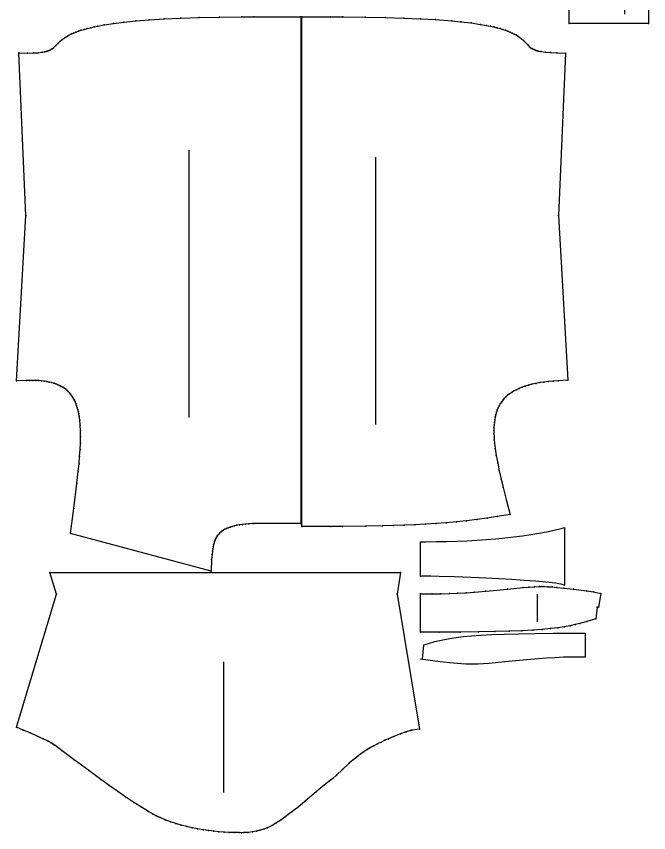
# Model space of a CAD drawing. Extents: x 24 to 3384, y 24 to 6749.
# Drawn here: x 24 to 3328, y 24 to 4292 of the extents above; entities that cross this region are included whole.
import ezdxf

# ---------------------------------------------------------------- set-up
doc = ezdxf.new("R2010")
doc.units = 0

# ---------------------------------------------------------------- blocks, each defined once
blk = doc.blocks.new('piece_BackPanel_M')
at = {"layer": '1'}
blk.add_lwpolyline([(1515.000244, 4289), (1666.199707, 4289), (1729.316406, 4288.939941), (1846.320312, 4287.950195), (1952.794434, 4285.97998), (2049.26123, 4283.100098), (2136.274414, 4279.360352), (2214.38623, 4274.830078), (2299.091309, 4268.439941), (2346.143311, 4263.630371), (2400.914307, 4257.080078), (2448.983398, 4249.970215), (2480.855225, 4244.27002), (2500.524414, 4240.310059), (2518.80127, 4236.240234), (2535.813232, 4232.050293), (2551.632324, 4227.75), (2566.328369, 4223.330078), (2579.971436, 4218.790039), (2592.628418, 4214.140137), (2604.362305, 4209.370117), (2615.235352, 4204.490234), (2625.300293, 4199.490234), (2634.727295, 4194.320312), (2647.444336, 4186.510254), (2661.844482, 4176), (2673.963379, 4165.52002), (2684.043213, 4155.550293), (2695.693359, 4142.939941), (2705.523193, 4132.850098), (2711.213379, 4127.910156), (2717.65332, 4123.380371), (2723.303467, 4120.25), (2727.533447, 4118.25), (2732.613281, 4116.180176), (2738.493408, 4114.140137), (2745.253174, 4112.140137), (2752.873291, 4110.240234), (2766.373291, 4107.510254), (2788.543213, 4104.370117), (2815.613281, 4101.970215), (2848.213379, 4100.399902), (2892.843506, 4099.47998), (2856.783447, 3249.910156), (2906.093262, 2389.849609), (2854.543213, 2387.259766), (2828.603271, 2385.450195), (2804.013184, 2383.110352), (2780.673096, 2380.240234), (2758.573242, 2376.849609), (2737.703369, 2372.969727), (2718.023193, 2368.610352), (2699.533203, 2363.780273), (2682.203369, 2358.509766), (2666.005127, 2352.810059), (2650.919189, 2346.700195), (2636.909424, 2340.209961), (2623.941162, 2333.339844), (2611.972412, 2326.129883), (2600.957275, 2318.570312), (2590.845215, 2310.679688), (2581.584229, 2302.469727), (2573.120361, 2293.910156), (2565.39917, 2284.990234), (2558.374268, 2275.709961), (2552.001221, 2266.009766), (2546.247314, 2255.889648), (2541.084229, 2245.299805), (2536.491211, 2234.230469), (2532.456299, 2222.644043), (2528.970215, 2210.53125), (2526.025146, 2197.87793), (2523.616211, 2184.678711), (2521.739014, 2170.932617), (2520.388428, 2156.642578), (2519.55542, 2141.816406), (2519.232178, 2126.458008), (2519.407227, 2110.580078), (2520.068115, 2094.193359), (2521.201416, 2077.306641), (2522.7854, 2060), (2525.941162, 2033.074219), (2531.6604, 1995.484375), (2538.864014, 1956.206055), (2547.401123, 1915.253906), (2557.101318, 1872.698242), (2567.7854, 1828.625977), (2585.238037, 1759.84082), (2604.047119, 1687.630859), (2536.543213, 1676.386719), (2483.200195, 1668.28125), (2429.887207, 1661.081055), (2376.559326, 1654.737305), (2323.113037, 1649.194336), (2269.447998, 1644.394043), (2215.460205, 1640.279297), (2161.047119, 1636.792969), (2106.104004, 1633.876953), (2050.5271, 1631.474121), (1994.210205, 1629.52832), (1937.029053, 1627.980469), (1849.627197, 1626.250977), (1728.974609, 1624.867188), (1666.312256, 1624.432129), (1515, 1624.432129), (1515.000244, 4289)], close=True, dxfattribs=at)
at = {"layer": '14'}
blk.add_lwpolyline([(1515.000244, 4289), (1666.199707, 4289), (1729.316406, 4288.939941), (1846.320312, 4287.950195), (1952.794434, 4285.97998), (2049.26123, 4283.100098), (2136.274414, 4279.360352), (2214.38623, 4274.830078), (2299.091309, 4268.439941), (2346.143311, 4263.630371), (2400.914307, 4257.080078), (2448.983398, 4249.970215), (2480.855225, 4244.27002), (2500.524414, 4240.310059), (2518.80127, 4236.240234), (2535.813232, 4232.050293), (2551.632324, 4227.75), (2566.328369, 4223.330078), (2579.971436, 4218.790039), (2592.628418, 4214.140137), (2604.362305, 4209.370117), (2615.235352, 4204.490234), (2625.300293, 4199.490234), (2634.727295, 4194.320312), (2647.444336, 4186.510254), (2661.844482, 4176), (2673.963379, 4165.52002), (2684.043213, 4155.550293), (2695.693359, 4142.939941), (2705.523193, 4132.850098), (2711.213379, 4127.910156), (2717.65332, 4123.380371), (2723.303467, 4120.25), (2727.533447, 4118.25), (2732.613281, 4116.180176), (2738.493408, 4114.140137), (2745.253174, 4112.140137), (2752.873291, 4110.240234), (2766.373291, 4107.510254), (2788.543213, 4104.370117), (2815.613281, 4101.970215), (2848.213379, 4100.399902), (2892.843506, 4099.47998), (2856.783447, 3249.910156), (2906.093262, 2389.849609), (2854.543213, 2387.259766), (2828.603271, 2385.450195), (2804.013184, 2383.110352), (2780.673096, 2380.240234), (2758.573242, 2376.849609), (2737.703369, 2372.969727), (2718.023193, 2368.610352), (2699.533203, 2363.780273), (2682.203369, 2358.509766), (2666.005127, 2352.810059), (2650.919189, 2346.700195), (2636.909424, 2340.209961), (2623.941162, 2333.339844), (2611.972412, 2326.129883), (2600.957275, 2318.570312), (2590.845215, 2310.679688), (2581.584229, 2302.469727), (2573.120361, 2293.910156), (2565.39917, 2284.990234), (2558.374268, 2275.709961), (2552.001221, 2266.009766), (2546.247314, 2255.889648), (2541.084229, 2245.299805), (2536.491211, 2234.230469), (2532.456299, 2222.644043), (2528.970215, 2210.53125), (2526.025146, 2197.87793), (2523.616211, 2184.678711), (2521.739014, 2170.932617), (2520.388428, 2156.642578), (2519.55542, 2141.816406), (2519.232178, 2126.458008), (2519.407227, 2110.580078), (2520.068115, 2094.193359), (2521.201416, 2077.306641), (2522.7854, 2060), (2525.941162, 2033.074219), (2531.6604, 1995.484375), (2538.864014, 1956.206055), (2547.401123, 1915.253906), (2557.101318, 1872.698242), (2567.7854, 1828.625977), (2585.238037, 1759.84082), (2604.047119, 1687.630859), (2536.543213, 1676.386719), (2483.200195, 1668.28125), (2429.887207, 1661.081055), (2376.559326, 1654.737305), (2323.113037, 1649.194336), (2269.447998, 1644.394043), (2215.460205, 1640.279297), (2161.047119, 1636.792969), (2106.104004, 1633.876953), (2050.5271, 1631.474121), (1994.210205, 1629.52832), (1937.029053, 1627.980469), (1849.627197, 1626.250977), (1728.974609, 1624.867188), (1666.312256, 1624.432129), (1515, 1624.432129), (1515.000244, 4289)], close=True, dxfattribs=at)
at = {"layer": '2'}
for p in [(2892.843506, 4099.47998), (2892.843506, 4099.47998), (2906.093262, 2389.849609), (2906.093262, 2389.849609), (2604.047119, 1687.630859), (2604.047119, 1687.630859), (1515, 1624.432129), (1515, 1624.432129)]:
    blk.add_point(p, dxfattribs=at)
at = {"layer": '3'}
for p in [(1515.000244, 4289), (1515.000244, 4289), (1515.000244, 4289), (1515.000244, 4289), (1666.199707, 4289), (1666.199707, 4289), (1729.316406, 4288.939941), (1729.316406, 4288.939941), (1846.320312, 4287.950195), (1846.320312, 4287.950195), (1952.794434, 4285.97998), (1952.794434, 4285.97998), (2049.26123, 4283.100098), (2049.26123, 4283.100098), (2136.274414, 4279.360352), (2136.274414, 4279.360352), (2214.38623, 4274.830078), (2214.38623, 4274.830078), (2299.091309, 4268.439941), (2299.091309, 4268.439941), (2346.143311, 4263.630371), (2346.143311, 4263.630371), (2400.914307, 4257.080078), (2400.914307, 4257.080078), (2448.983398, 4249.970215), (2448.983398, 4249.970215), (2480.855225, 4244.27002), (2480.855225, 4244.27002), (2500.524414, 4240.310059), (2500.524414, 4240.310059), (2518.80127, 4236.240234), (2518.80127, 4236.240234), (2535.813232, 4232.050293), (2535.813232, 4232.050293), (2551.632324, 4227.75), (2551.632324, 4227.75), (2566.328369, 4223.330078), (2566.328369, 4223.330078), (2579.971436, 4218.790039), (2579.971436, 4218.790039), (2592.628418, 4214.140137), (2592.628418, 4214.140137), (2604.362305, 4209.370117), (2604.362305, 4209.370117), (2615.235352, 4204.490234), (2615.235352, 4204.490234), (2625.300293, 4199.490234), (2625.300293, 4199.490234), (2634.727295, 4194.320312), (2634.727295, 4194.320312), (2647.444336, 4186.510254), (2647.444336, 4186.510254), (2661.844482, 4176), (2661.844482, 4176), (2673.963379, 4165.52002), (2673.963379, 4165.52002), (2684.043213, 4155.550293), (2684.043213, 4155.550293), (2695.693359, 4142.939941), (2695.693359, 4142.939941), (2705.523193, 4132.850098), (2705.523193, 4132.850098), (2711.213379, 4127.910156), (2711.213379, 4127.910156), (2717.65332, 4123.380371), (2717.65332, 4123.380371), (2723.303467, 4120.25), (2723.303467, 4120.25), (2727.533447, 4118.25), (2727.533447, 4118.25), (2732.613281, 4116.180176), (2732.613281, 4116.180176), (2738.493408, 4114.140137), (2738.493408, 4114.140137), (2745.253174, 4112.140137), (2745.253174, 4112.140137), (2752.873291, 4110.240234), (2752.873291, 4110.240234), (2766.373291, 4107.510254), (2766.373291, 4107.510254), (2788.543213, 4104.370117), (2788.543213, 4104.370117), (2815.613281, 4101.970215), (2815.613281, 4101.970215), (2848.213379, 4100.399902), (2848.213379, 4100.399902), (2856.783447, 3249.910156), (2856.783447, 3249.910156), (2666.005127, 2352.810059), (2666.005127, 2352.810059), (2682.203369, 2358.509766), (2682.203369, 2358.509766), (2699.533203, 2363.780273), (2699.533203, 2363.780273), (2718.023193, 2368.610352), (2718.023193, 2368.610352), (2737.703369, 2372.969727), (2737.703369, 2372.969727), (2758.573242, 2376.849609), (2758.573242, 2376.849609), (2780.673096, 2380.240234), (2780.673096, 2380.240234), (2804.013184, 2383.110352), (2804.013184, 2383.110352), (2828.603271, 2385.450195), (2828.603271, 2385.450195), (2854.543213, 2387.259766), (2854.543213, 2387.259766), (2590.845215, 2310.679688), (2590.845215, 2310.679688), (2600.957275, 2318.570312), (2600.957275, 2318.570312), (2611.972412, 2326.129883), (2611.972412, 2326.129883), (2623.941162, 2333.339844), (2623.941162, 2333.339844), (2636.909424, 2340.209961), (2636.909424, 2340.209961), (2650.919189, 2346.700195), (2650.919189, 2346.700195), (2552.001221, 2266.009766), (2552.001221, 2266.009766), (2558.374268, 2275.709961), (2558.374268, 2275.709961), (2565.39917, 2284.990234), (2565.39917, 2284.990234), (2573.120361, 2293.910156), (2573.120361, 2293.910156), (2581.584229, 2302.469727), (2581.584229, 2302.469727), (2532.456299, 2222.644043), (2532.456299, 2222.644043), (2536.491211, 2234.230469), (2536.491211, 2234.230469), (2541.084229, 2245.299805), (2541.084229, 2245.299805), (2546.247314, 2255.889648), (2546.247314, 2255.889648), (2523.616211, 2184.678711), (2523.616211, 2184.678711), (2526.025146, 2197.87793), (2526.025146, 2197.87793), (2528.970215, 2210.53125), (2528.970215, 2210.53125), (2519.55542, 2141.816406), (2519.55542, 2141.816406), (2520.388428, 2156.642578), (2520.388428, 2156.642578), (2521.739014, 2170.932617), (2521.739014, 2170.932617), (2519.232178, 2126.458008), (2519.232178, 2126.458008), (2519.407227, 2110.580078), (2519.407227, 2110.580078), (2520.068115, 2094.193359), (2520.068115, 2094.193359), (2521.201416, 2077.306641), (2521.201416, 2077.306641), (2522.7854, 2060), (2522.7854, 2060), (2525.941162, 2033.074219), (2525.941162, 2033.074219), (2531.6604, 1995.484375), (2531.6604, 1995.484375), (2538.864014, 1956.206055), (2538.864014, 1956.206055), (2547.401123, 1915.253906), (2547.401123, 1915.253906), (2557.101318, 1872.698242), (2557.101318, 1872.698242), (2567.7854, 1828.625977), (2567.7854, 1828.625977), (2585.238037, 1759.84082), (2585.238037, 1759.84082), (2483.200195, 1668.28125), (2483.200195, 1668.28125), (2536.543213, 1676.386719), (2536.543213, 1676.386719), (1666.312256, 1624.432129), (1666.312256, 1624.432129), (1728.974609, 1624.867188), (1728.974609, 1624.867188), (1849.627197, 1626.250977), (1849.627197, 1626.250977), (1937.029053, 1627.980469), (1937.029053, 1627.980469), (1994.210205, 1629.52832), (1994.210205, 1629.52832), (2050.5271, 1631.474121), (2050.5271, 1631.474121), (2106.104004, 1633.876953), (2106.104004, 1633.876953), (2161.047119, 1636.792969), (2161.047119, 1636.792969), (2215.460205, 1640.279297), (2215.460205, 1640.279297), (2269.447998, 1644.394043), (2269.447998, 1644.394043), (2323.113037, 1649.194336), (2323.113037, 1649.194336), (2376.559326, 1654.737305), (2376.559326, 1654.737305), (2429.887207, 1661.081055), (2429.887207, 1661.081055)]:
    blk.add_point(p, dxfattribs=at)
at = {"layer": '7'}
blk.add_line((1900.075439, 3554.820312), (1900.075195, 2157.339844), dxfattribs=at)
blk = doc.blocks.new('piece_CollarBaseInterface_M')
at = {"layer": '14'}
blk.add_lwpolyline([(2996.600098, 942.255859), (2973.400391, 942.51416), (2927.510254, 942.216797), (2882.330078, 941.057129), (2837.980469, 939.160156), (2794.570312, 936.649902), (2752.209961, 933.653809), (2690.760254, 928.543945), (2576.780273, 917.39209), (2495.120117, 909.61084), (2465.410156, 907.245117), (2437.799805, 905.521973), (2412.400391, 904.568848), (2400.669922, 904.459961), (2391.959961, 904.508789), (2372.169922, 905.25293), (2350.110352, 906.664062), (2326.400391, 908.623047), (2289.110352, 912.298828), (2239.260254, 918.083008), (2173.200195, 926.739746), (2137.419922, 931.974121), (2136, 932.283203), (2145.330078, 930.916992), (2153.129883, 1006.10498), (2176.780273, 1013.179199), (2211.310059, 1022.959961), (2235.290039, 1029.029785), (2261.110352, 1034.701172), (2289.709961, 1039.958984), (2322.040039, 1044.791016), (2359.040039, 1049.185059), (2401.669922, 1053.126953), (2450.860352, 1056.60498), (2507.570312, 1059.605957), (2572.730469, 1062.117188), (2647.299805, 1064.125), (2732.230469, 1065.616211), (2828.450195, 1066.579102), (2936.910156, 1067), (2996.600098, 1066.97998), (2996.600098, 942.255859)], close=True, dxfattribs=at)
blk = doc.blocks.new('piece_CollarBase_M')
at = {"layer": '1'}
blk.add_lwpolyline([(2136, 1273.626953), (2197.090332, 1272.947266), (2242.280273, 1273.239258), (2286.780273, 1274.380859), (2330.530273, 1276.25293), (2373.410156, 1278.731934), (2415.290039, 1281.694336), (2476.240234, 1286.762207), (2589.990234, 1297.89209), (2671.990234, 1305.706055), (2702.310547, 1308.121094), (2730.720215, 1309.893066), (2757.110352, 1310.883789), (2769.660156, 1311), (2779.260254, 1310.946289), (2800.140137, 1310.161133), (2823.050293, 1308.696289), (2847.410156, 1306.683105), (2885.320312, 1302.946289), (2935.770508, 1297.091797), (3002.390137, 1288.363281), (3039.770508, 1282.89502), (3078.130371, 1274.49707), (3065.030273, 1202.699219), (3058.600098, 1203.640137), (3052.270508, 1142.575195), (3004.19043, 1128.196289), (2968.880371, 1118.195312), (2943.800293, 1111.847168), (2916.770508, 1105.908203), (2886.910156, 1100.418945), (2853.390137, 1095.40918), (2815.330078, 1090.890137), (2771.810547, 1086.864258), (2721.870117, 1083.333984), (2664.560547, 1080.30127), (2598.900391, 1077.770996), (2523.94043, 1075.75293), (2438.69043, 1074.255859), (2342.209961, 1073.290039), (2233.550293, 1072.869141), (2136, 1072.902344), (2136, 1273.626953)], close=True, dxfattribs=at)
at = {"layer": '14'}
blk.add_lwpolyline([(2136, 1273.626953), (2197.090332, 1272.947266), (2242.280273, 1273.239258), (2286.780273, 1274.380859), (2330.530273, 1276.25293), (2373.410156, 1278.731934), (2415.290039, 1281.694336), (2476.240234, 1286.762207), (2589.990234, 1297.89209), (2671.990234, 1305.706055), (2702.310547, 1308.121094), (2730.720215, 1309.893066), (2757.110352, 1310.883789), (2769.660156, 1311), (2779.260254, 1310.946289), (2800.140137, 1310.161133), (2823.050293, 1308.696289), (2847.410156, 1306.683105), (2885.320312, 1302.946289), (2935.770508, 1297.091797), (3002.390137, 1288.363281), (3039.770508, 1282.89502), (3078.130371, 1274.49707), (3065.030273, 1202.699219), (3058.600098, 1203.640137), (3052.270508, 1142.575195), (3004.19043, 1128.196289), (2968.880371, 1118.195312), (2943.800293, 1111.847168), (2916.770508, 1105.908203), (2886.910156, 1100.418945), (2853.390137, 1095.40918), (2815.330078, 1090.890137), (2771.810547, 1086.864258), (2721.870117, 1083.333984), (2664.560547, 1080.30127), (2598.900391, 1077.770996), (2523.94043, 1075.75293), (2438.69043, 1074.255859), (2342.209961, 1073.290039), (2233.550293, 1072.869141), (2136, 1072.902344), (2136, 1273.626953)], close=True, dxfattribs=at)
at = {"layer": '2'}
for p in [(3078.130371, 1274.49707), (3078.130371, 1274.49707), (3058.600098, 1203.640137), (3058.600098, 1203.640137), (3065.030273, 1202.699219), (3065.030273, 1202.699219), (3052.270508, 1142.575195), (3052.270508, 1142.575195), (2136, 1072.902344), (2136, 1072.902344)]:
    blk.add_point(p, dxfattribs=at)
at = {"layer": '3'}
for p in [(2415.290039, 1281.694336), (2415.290039, 1281.694336), (2476.240234, 1286.762207), (2476.240234, 1286.762207), (2589.990234, 1297.89209), (2589.990234, 1297.89209), (2671.990234, 1305.706055), (2671.990234, 1305.706055), (2702.310547, 1308.121094), (2702.310547, 1308.121094), (2730.720215, 1309.893066), (2730.720215, 1309.893066), (2757.110352, 1310.883789), (2757.110352, 1310.883789), (2769.660156, 1311), (2769.660156, 1311), (2779.260254, 1310.946289), (2779.260254, 1310.946289), (2800.140137, 1310.161133), (2800.140137, 1310.161133), (2823.050293, 1308.696289), (2823.050293, 1308.696289), (2847.410156, 1306.683105), (2847.410156, 1306.683105), (2885.320312, 1302.946289), (2885.320312, 1302.946289), (2935.770508, 1297.091797), (2935.770508, 1297.091797), (3002.390137, 1288.363281), (3002.390137, 1288.363281), (3039.770508, 1282.89502), (3039.770508, 1282.89502), (2136, 1273.626953), (2136, 1273.626953), (2136, 1273.626953), (2136, 1273.626953), (2197.090332, 1272.947266), (2197.090332, 1272.947266), (2242.280273, 1273.239258), (2242.280273, 1273.239258), (2286.780273, 1274.380859), (2286.780273, 1274.380859), (2330.530273, 1276.25293), (2330.530273, 1276.25293), (2373.410156, 1278.731934), (2373.410156, 1278.731934), (2943.800293, 1111.847168), (2943.800293, 1111.847168), (2968.880371, 1118.195312), (2968.880371, 1118.195312), (3004.19043, 1128.196289), (3004.19043, 1128.196289), (2233.550293, 1072.869141), (2233.550293, 1072.869141), (2342.209961, 1073.290039), (2342.209961, 1073.290039), (2438.69043, 1074.255859), (2438.69043, 1074.255859), (2523.94043, 1075.75293), (2523.94043, 1075.75293), (2598.900391, 1077.770996), (2598.900391, 1077.770996), (2664.560547, 1080.30127), (2664.560547, 1080.30127), (2721.870117, 1083.333984), (2721.870117, 1083.333984), (2771.810547, 1086.864258), (2771.810547, 1086.864258), (2815.330078, 1090.890137), (2815.330078, 1090.890137), (2853.390137, 1095.40918), (2853.390137, 1095.40918), (2886.910156, 1100.418945), (2886.910156, 1100.418945), (2916.770508, 1105.908203), (2916.770508, 1105.908203)]:
    blk.add_point(p, dxfattribs=at)
at = {"layer": '7'}
blk.add_line((2745.050293, 1270.84082), (2745.050293, 1127.21875), dxfattribs=at)
blk = doc.blocks.new('piece_FrontPanel_M')
at = {"layer": '1'}
blk.add_lwpolyline([(1509.800171, 4289), (1509.799927, 1640.810059), (1265.079956, 1640.810059), (1256.519897, 1640.375977), (1238.419922, 1639.14502), (1221.449951, 1637.598145), (1205.529785, 1635.731934), (1190.649902, 1633.550781), (1176.789795, 1631.062988), (1163.939941, 1628.275879), (1152.069824, 1625.202148), (1141.159912, 1621.855957), (1131.169922, 1618.255859), (1122.079834, 1614.417969), (1113.829834, 1610.360352), (1106.379883, 1606.092773), (1099.639893, 1601.620117), (1093.549805, 1596.933105), (1088.029785, 1592.007812), (1082.98999, 1586.807129), (1078.379883, 1581.279297), (1074.119873, 1575.362305), (1070.189941, 1568.995117), (1066.549805, 1562.117188), (1063.189941, 1554.677734), (1060.099854, 1546.636719), (1057.269775, 1537.962891), (1054.719971, 1528.63916), (1052.429932, 1518.652344), (1050.409912, 1507.99707), (1048.669922, 1496.756836), (1046.449951, 1478.540039), (1044.329834, 1451.756836), (1041.259766, 1390.572266), (307.170044, 1588.085938), (324.109985, 1718.345215), (340.900024, 1851.828125), (347.77002, 1913.588867), (351.640015, 1952.901367), (354.819946, 1990.647949), (357.22998, 2026.768066), (358.790039, 2061.225098), (359.430054, 2093.981934), (359.079956, 2124.996094), (357.670044, 2154.223145), (355.160034, 2181.704102), (352.48999, 2201.00293), (350.380005, 2213.204102), (347.969971, 2225.010254), (345.27002, 2236.330078), (342.26001, 2247.169922), (338.959961, 2257.52002), (335.359985, 2267.390137), (331.469971, 2276.780273), (327.280029, 2285.709961), (322.790039, 2294.180176), (318, 2302.200195), (312.900024, 2309.800293), (307.469971, 2316.990234), (301.709961, 2323.800293), (295.589966, 2330.240234), (289.079956, 2336.339844), (282.170044, 2342.100098), (274.809937, 2347.550293), (266.969971, 2352.680176), (258.619995, 2357.510254), (249.72998, 2362.040039), (240.26001, 2366.25), (230.199951, 2370.129883), (219.51001, 2373.69043), (208.180054, 2376.900391), (196.189941, 2379.760254), (183.52002, 2382.240234), (170.160034, 2384.339844), (156.109985, 2386.050293), (141.339966, 2387.350098), (125.849976, 2388.240234), (109.640015, 2388.709961), (92.699951, 2388.740234), (74.949951, 2388.320312), (24, 2386.150391), (73.530151, 3249.910156), (37.430176, 4100.320312), (82.210083, 4099.830322), (112.910156, 4100.360352), (138.370117, 4101.870117), (159.210083, 4104.23999), (171.870117, 4106.47998), (179.000122, 4108.090088), (185.340088, 4109.820068), (190.850098, 4111.620117), (195.640137, 4113.459961), (199.650146, 4115.27002), (205.100098, 4118.189941), (211.520142, 4122.550049), (217.440063, 4127.47998), (227.860107, 4137.640137), (240.370117, 4150.370117), (251.060059, 4160.340088), (263.800171, 4170.810059), (278.930176, 4181.429932), (296.630127, 4191.860107), (312.070068, 4199.550049), (323.400146, 4204.610107), (335.490112, 4209.52002), (348.520142, 4214.330078), (362.540161, 4219.040039), (377.610107, 4223.649902), (393.810059, 4228.140137), (411.190063, 4232.530029), (429.830078, 4236.800049), (449.850098, 4240.969971), (482.220093, 4246.97998), (530.880188, 4254.51001), (586.130188, 4261.469971), (648.470154, 4267.800049), (718.440125, 4273.439941), (796.580139, 4278.310059), (883.430237, 4282.360107), (979.510071, 4285.52002), (1085.370117, 4287.719971), (1201.51001, 4288.880127), (1264.090088, 4289), (1509.800171, 4289)], close=True, dxfattribs=at)
at = {"layer": '14'}
blk.add_lwpolyline([(1509.800171, 4289), (1509.799927, 1640.810059), (1265.079956, 1640.810059), (1256.519897, 1640.375977), (1238.419922, 1639.14502), (1221.449951, 1637.598145), (1205.529785, 1635.731934), (1190.649902, 1633.550781), (1176.789795, 1631.062988), (1163.939941, 1628.275879), (1152.069824, 1625.202148), (1141.159912, 1621.855957), (1131.169922, 1618.255859), (1122.079834, 1614.417969), (1113.829834, 1610.360352), (1106.379883, 1606.092773), (1099.639893, 1601.620117), (1093.549805, 1596.933105), (1088.029785, 1592.007812), (1082.98999, 1586.807129), (1078.379883, 1581.279297), (1074.119873, 1575.362305), (1070.189941, 1568.995117), (1066.549805, 1562.117188), (1063.189941, 1554.677734), (1060.099854, 1546.636719), (1057.269775, 1537.962891), (1054.719971, 1528.63916), (1052.429932, 1518.652344), (1050.409912, 1507.99707), (1048.669922, 1496.756836), (1046.449951, 1478.540039), (1044.329834, 1451.756836), (1041.259766, 1390.572266), (307.170044, 1588.085938), (324.109985, 1718.345215), (340.900024, 1851.828125), (347.77002, 1913.588867), (351.640015, 1952.901367), (354.819946, 1990.647949), (357.22998, 2026.768066), (358.790039, 2061.225098), (359.430054, 2093.981934), (359.079956, 2124.996094), (357.670044, 2154.223145), (355.160034, 2181.704102), (352.48999, 2201.00293), (350.380005, 2213.204102), (347.969971, 2225.010254), (345.27002, 2236.330078), (342.26001, 2247.169922), (338.959961, 2257.52002), (335.359985, 2267.390137), (331.469971, 2276.780273), (327.280029, 2285.709961), (322.790039, 2294.180176), (318, 2302.200195), (312.900024, 2309.800293), (307.469971, 2316.990234), (301.709961, 2323.800293), (295.589966, 2330.240234), (289.079956, 2336.339844), (282.170044, 2342.100098), (274.809937, 2347.550293), (266.969971, 2352.680176), (258.619995, 2357.510254), (249.72998, 2362.040039), (240.26001, 2366.25), (230.199951, 2370.129883), (219.51001, 2373.69043), (208.180054, 2376.900391), (196.189941, 2379.760254), (183.52002, 2382.240234), (170.160034, 2384.339844), (156.109985, 2386.050293), (141.339966, 2387.350098), (125.849976, 2388.240234), (109.640015, 2388.709961), (92.699951, 2388.740234), (74.949951, 2388.320312), (24, 2386.150391), (73.530151, 3249.910156), (37.430176, 4100.320312), (82.210083, 4099.830322), (112.910156, 4100.360352), (138.370117, 4101.870117), (159.210083, 4104.23999), (171.870117, 4106.47998), (179.000122, 4108.090088), (185.340088, 4109.820068), (190.850098, 4111.620117), (195.640137, 4113.459961), (199.650146, 4115.27002), (205.100098, 4118.189941), (211.520142, 4122.550049), (217.440063, 4127.47998), (227.860107, 4137.640137), (240.370117, 4150.370117), (251.060059, 4160.340088), (263.800171, 4170.810059), (278.930176, 4181.429932), (296.630127, 4191.860107), (312.070068, 4199.550049), (323.400146, 4204.610107), (335.490112, 4209.52002), (348.520142, 4214.330078), (362.540161, 4219.040039), (377.610107, 4223.649902), (393.810059, 4228.140137), (411.190063, 4232.530029), (429.830078, 4236.800049), (449.850098, 4240.969971), (482.220093, 4246.97998), (530.880188, 4254.51001), (586.130188, 4261.469971), (648.470154, 4267.800049), (718.440125, 4273.439941), (796.580139, 4278.310059), (883.430237, 4282.360107), (979.510071, 4285.52002), (1085.370117, 4287.719971), (1201.51001, 4288.880127), (1264.090088, 4289), (1509.800171, 4289)], close=True, dxfattribs=at)
at = {"layer": '2'}
for p in [(37.430176, 4100.320312), (37.430176, 4100.320312), (24, 2386.150391), (24, 2386.150391), (1509.799927, 1640.810059), (1509.799927, 1640.810059), (307.170044, 1588.085938), (307.170044, 1588.085938), (1041.259766, 1390.572266), (1041.259766, 1390.572266)]:
    blk.add_point(p, dxfattribs=at)
at = {"layer": '3'}
for p in [(648.470154, 4267.800049), (648.470154, 4267.800049), (718.440125, 4273.439941), (718.440125, 4273.439941), (796.580139, 4278.310059), (796.580139, 4278.310059), (883.430237, 4282.360107), (883.430237, 4282.360107), (979.510071, 4285.52002), (979.510071, 4285.52002), (1085.370117, 4287.719971), (1085.370117, 4287.719971), (1201.51001, 4288.880127), (1201.51001, 4288.880127), (1264.090088, 4289), (1264.090088, 4289), (1509.800171, 4289), (1509.800171, 4289), (1509.800171, 4289), (1509.800171, 4289), (393.810059, 4228.140137), (393.810059, 4228.140137), (411.190063, 4232.530029), (411.190063, 4232.530029), (429.830078, 4236.800049), (429.830078, 4236.800049), (449.850098, 4240.969971), (449.850098, 4240.969971), (482.220093, 4246.97998), (482.220093, 4246.97998), (530.880188, 4254.51001), (530.880188, 4254.51001), (586.130188, 4261.469971), (586.130188, 4261.469971), (296.630127, 4191.860107), (296.630127, 4191.860107), (312.070068, 4199.550049), (312.070068, 4199.550049), (323.400146, 4204.610107), (323.400146, 4204.610107), (335.490112, 4209.52002), (335.490112, 4209.52002), (348.520142, 4214.330078), (348.520142, 4214.330078), (362.540161, 4219.040039), (362.540161, 4219.040039), (377.610107, 4223.649902), (377.610107, 4223.649902), (240.370117, 4150.370117), (240.370117, 4150.370117), (251.060059, 4160.340088), (251.060059, 4160.340088), (263.800171, 4170.810059), (263.800171, 4170.810059), (278.930176, 4181.429932), (278.930176, 4181.429932), (82.210083, 4099.830322), (82.210083, 4099.830322), (112.910156, 4100.360352), (112.910156, 4100.360352), (138.370117, 4101.870117), (138.370117, 4101.870117), (159.210083, 4104.23999), (159.210083, 4104.23999), (171.870117, 4106.47998), (171.870117, 4106.47998), (179.000122, 4108.090088), (179.000122, 4108.090088), (185.340088, 4109.820068), (185.340088, 4109.820068), (190.850098, 4111.620117), (190.850098, 4111.620117), (195.640137, 4113.459961), (195.640137, 4113.459961), (199.650146, 4115.27002), (199.650146, 4115.27002), (205.100098, 4118.189941), (205.100098, 4118.189941), (211.520142, 4122.550049), (211.520142, 4122.550049), (217.440063, 4127.47998), (217.440063, 4127.47998), (227.860107, 4137.640137), (227.860107, 4137.640137), (73.530151, 3249.910156), (73.530151, 3249.910156), (74.949951, 2388.320312), (74.949951, 2388.320312), (92.699951, 2388.740234), (92.699951, 2388.740234), (109.640015, 2388.709961), (109.640015, 2388.709961), (125.849976, 2388.240234), (125.849976, 2388.240234), (141.339966, 2387.350098), (141.339966, 2387.350098), (156.109985, 2386.050293), (156.109985, 2386.050293), (170.160034, 2384.339844), (170.160034, 2384.339844), (183.52002, 2382.240234), (183.52002, 2382.240234), (196.189941, 2379.760254), (196.189941, 2379.760254), (208.180054, 2376.900391), (208.180054, 2376.900391), (219.51001, 2373.69043), (219.51001, 2373.69043), (230.199951, 2370.129883), (230.199951, 2370.129883), (240.26001, 2366.25), (240.26001, 2366.25), (249.72998, 2362.040039), (249.72998, 2362.040039), (258.619995, 2357.510254), (258.619995, 2357.510254), (266.969971, 2352.680176), (266.969971, 2352.680176), (274.809937, 2347.550293), (274.809937, 2347.550293), (282.170044, 2342.100098), (282.170044, 2342.100098), (289.079956, 2336.339844), (289.079956, 2336.339844), (295.589966, 2330.240234), (295.589966, 2330.240234), (301.709961, 2323.800293), (301.709961, 2323.800293), (307.469971, 2316.990234), (307.469971, 2316.990234), (312.900024, 2309.800293), (312.900024, 2309.800293), (318, 2302.200195), (318, 2302.200195), (322.790039, 2294.180176), (322.790039, 2294.180176), (327.280029, 2285.709961), (327.280029, 2285.709961), (331.469971, 2276.780273), (331.469971, 2276.780273), (335.359985, 2267.390137), (335.359985, 2267.390137), (338.959961, 2257.52002), (338.959961, 2257.52002), (342.26001, 2247.169922), (342.26001, 2247.169922), (345.27002, 2236.330078), (345.27002, 2236.330078), (347.969971, 2225.010254), (347.969971, 2225.010254), (350.380005, 2213.204102), (350.380005, 2213.204102), (352.48999, 2201.00293), (352.48999, 2201.00293), (355.160034, 2181.704102), (355.160034, 2181.704102), (357.670044, 2154.223145), (357.670044, 2154.223145), (359.079956, 2124.996094), (359.079956, 2124.996094), (359.430054, 2093.981934), (359.430054, 2093.981934), (358.790039, 2061.225098), (358.790039, 2061.225098), (357.22998, 2026.768066), (357.22998, 2026.768066), (354.819946, 1990.647949), (354.819946, 1990.647949), (351.640015, 1952.901367), (351.640015, 1952.901367), (347.77002, 1913.588867), (347.77002, 1913.588867), (340.900024, 1851.828125), (340.900024, 1851.828125), (324.109985, 1718.345215), (324.109985, 1718.345215), (1141.159912, 1621.855957), (1141.159912, 1621.855957), (1152.069824, 1625.202148), (1152.069824, 1625.202148), (1163.939941, 1628.275879), (1163.939941, 1628.275879), (1176.789795, 1631.062988), (1176.789795, 1631.062988), (1190.649902, 1633.550781), (1190.649902, 1633.550781), (1205.529785, 1635.731934), (1205.529785, 1635.731934), (1221.449951, 1637.598145), (1221.449951, 1637.598145), (1238.419922, 1639.14502), (1238.419922, 1639.14502), (1256.519897, 1640.375977), (1256.519897, 1640.375977), (1265.079956, 1640.810059), (1265.079956, 1640.810059), (1078.379883, 1581.279297), (1078.379883, 1581.279297), (1082.98999, 1586.807129), (1082.98999, 1586.807129), (1088.029785, 1592.007812), (1088.029785, 1592.007812), (1093.549805, 1596.933105), (1093.549805, 1596.933105), (1099.639893, 1601.620117), (1099.639893, 1601.620117), (1106.379883, 1606.092773), (1106.379883, 1606.092773), (1113.829834, 1610.360352), (1113.829834, 1610.360352), (1122.079834, 1614.417969), (1122.079834, 1614.417969), (1131.169922, 1618.255859), (1131.169922, 1618.255859), (1057.269775, 1537.962891), (1057.269775, 1537.962891), (1060.099854, 1546.636719), (1060.099854, 1546.636719), (1063.189941, 1554.677734), (1063.189941, 1554.677734), (1066.549805, 1562.117188), (1066.549805, 1562.117188), (1070.189941, 1568.995117), (1070.189941, 1568.995117), (1074.119873, 1575.362305), (1074.119873, 1575.362305), (1048.669922, 1496.756836), (1048.669922, 1496.756836), (1050.409912, 1507.99707), (1050.409912, 1507.99707), (1052.429932, 1518.652344), (1052.429932, 1518.652344), (1054.719971, 1528.63916), (1054.719971, 1528.63916), (1044.329834, 1451.756836), (1044.329834, 1451.756836), (1046.449951, 1478.540039), (1046.449951, 1478.540039)]:
    blk.add_point(p, dxfattribs=at)
at = {"layer": '7'}
blk.add_line((925.350098, 3592.669922), (925.349976, 2195.189941), dxfattribs=at)
blk = doc.blocks.new('piece_ShortSleeve_M')
at = {"layer": '1'}
blk.add_lwpolyline([(2031.930176, 1385), (2013.030273, 1271.620117), (2130.794922, 565.319824), (2090.475098, 559.909668), (2083.180176, 557.949707), (2061.530273, 551.119629), (2031.879883, 540.790039), (1996.720215, 527.419922), (1968.169922, 515.629883), (1948.810059, 507.149902), (1929.370117, 498.169922), (1910.220215, 488.77002), (1891.650391, 479.029785), (1873.879883, 468.959961), (1865.580078, 463.919922), (1856.990234, 458.549805), (1840.280273, 447.529785), (1824.5, 436.469727), (1809.540039, 425.370117), (1795.320312, 414.279785), (1781.850098, 403.27002), (1762.69043, 386.859863), (1727.600098, 354.799805), (1696.680176, 325.839844), (1676.850098, 308.27002), (1667.110352, 300.392578), (1656.650391, 292.079102), (1632.530273, 272.261719), (1591.180176, 237.540039), (1533.19043, 188.633789), (1494.25, 156.671875), (1472.260254, 139.50293), (1463.25, 132.98584), (1450.570312, 123.911133), (1425.959961, 105.616699), (1407.090332, 91.889648), (1393.860352, 82.731934), (1380.070312, 73.805664), (1365.560059, 65.209961), (1350.200195, 57.083008), (1333.910156, 49.569824), (1316.580078, 42.814941), (1298.160156, 36.952148), (1278.580078, 32.09668), (1257.780273, 28.347656), (1235.680176, 25.786133), (1212.379883, 24.484863), (1199.94043, 24.37207), (1187.44043, 24.408203), (1162.22998, 24.851074), (1136.290039, 25.78418), (1109.77002, 27.250977), (1082.740234, 29.295898), (1055.280273, 31.964844), (1027.470215, 35.302734), (999.400391, 39.35791), (971.129883, 44.176758), (942.75, 49.807617), (914.350098, 56.299805), (885.990234, 63.702148), (857.760254, 72.065918), (829.740234, 81.443848), (802.020508, 91.888672), (774.799805, 103.399902), (761.209961, 109.716797), (753.839844, 113.272949), (738.470215, 121.244141), (713.770508, 135.061035), (677.510254, 157.035156), (638.200195, 182.288086), (596.600098, 210.123047), (553.490234, 239.853027), (509.669922, 270.778809), (465.94043, 302.203125), (402.129883, 348.819824), (325.310059, 405.959961), (263.980469, 452.080078), (225.209961, 481.140137), (218.350098, 485.990234), (215.260254, 488), (206.44043, 493.240234), (190.100098, 502.129883), (164.19043, 514.990234), (136.470215, 527.879883), (96.25, 545.660156), (59.589844, 561.069824), (24, 575.509766), (233.419922, 1271.620117), (199.310059, 1385), (2031.930176, 1385)], close=True, dxfattribs=at)
at = {"layer": '14'}
blk.add_lwpolyline([(2031.930176, 1385), (2013.030273, 1271.620117), (2130.794922, 565.319824), (2090.475098, 559.909668), (2083.180176, 557.949707), (2061.530273, 551.119629), (2031.879883, 540.790039), (1996.720215, 527.419922), (1968.169922, 515.629883), (1948.810059, 507.149902), (1929.370117, 498.169922), (1910.220215, 488.77002), (1891.650391, 479.029785), (1873.879883, 468.959961), (1865.580078, 463.919922), (1856.990234, 458.549805), (1840.280273, 447.529785), (1824.5, 436.469727), (1809.540039, 425.370117), (1795.320312, 414.279785), (1781.850098, 403.27002), (1762.69043, 386.859863), (1727.600098, 354.799805), (1696.680176, 325.839844), (1676.850098, 308.27002), (1667.110352, 300.392578), (1656.650391, 292.079102), (1632.530273, 272.261719), (1591.180176, 237.540039), (1533.19043, 188.633789), (1494.25, 156.671875), (1472.260254, 139.50293), (1463.25, 132.98584), (1450.570312, 123.911133), (1425.959961, 105.616699), (1407.090332, 91.889648), (1393.860352, 82.731934), (1380.070312, 73.805664), (1365.560059, 65.209961), (1350.200195, 57.083008), (1333.910156, 49.569824), (1316.580078, 42.814941), (1298.160156, 36.952148), (1278.580078, 32.09668), (1257.780273, 28.347656), (1235.680176, 25.786133), (1212.379883, 24.484863), (1199.94043, 24.37207), (1187.44043, 24.408203), (1162.22998, 24.851074), (1136.290039, 25.78418), (1109.77002, 27.250977), (1082.740234, 29.295898), (1055.280273, 31.964844), (1027.470215, 35.302734), (999.400391, 39.35791), (971.129883, 44.176758), (942.75, 49.807617), (914.350098, 56.299805), (885.990234, 63.702148), (857.760254, 72.065918), (829.740234, 81.443848), (802.020508, 91.888672), (774.799805, 103.399902), (761.209961, 109.716797), (753.839844, 113.272949), (738.470215, 121.244141), (713.770508, 135.061035), (677.510254, 157.035156), (638.200195, 182.288086), (596.600098, 210.123047), (553.490234, 239.853027), (509.669922, 270.778809), (465.94043, 302.203125), (402.129883, 348.819824), (325.310059, 405.959961), (263.980469, 452.080078), (225.209961, 481.140137), (218.350098, 485.990234), (215.260254, 488), (206.44043, 493.240234), (190.100098, 502.129883), (164.19043, 514.990234), (136.470215, 527.879883), (96.25, 545.660156), (59.589844, 561.069824), (24, 575.509766), (233.419922, 1271.620117), (199.310059, 1385), (2031.930176, 1385)], close=True, dxfattribs=at)
at = {"layer": '2'}
for p in [(199.310059, 1385), (199.310059, 1385), (24, 575.509766), (24, 575.509766), (2130.794922, 565.319824), (2130.794922, 565.319824)]:
    blk.add_point(p, dxfattribs=at)
at = {"layer": '3'}
for p in [(2031.930176, 1385), (2031.930176, 1385), (2031.930176, 1385), (2031.930176, 1385), (233.419922, 1271.620117), (233.419922, 1271.620117), (2013.030273, 1271.620117), (2013.030273, 1271.620117), (59.589844, 561.069824), (59.589844, 561.069824), (2083.180176, 557.949707), (2083.180176, 557.949707), (2090.475098, 559.909668), (2090.475098, 559.909668), (96.25, 545.660156), (96.25, 545.660156), (136.470215, 527.879883), (136.470215, 527.879883), (164.19043, 514.990234), (164.19043, 514.990234), (1968.169922, 515.629883), (1968.169922, 515.629883), (1996.720215, 527.419922), (1996.720215, 527.419922), (2031.879883, 540.790039), (2031.879883, 540.790039), (2061.530273, 551.119629), (2061.530273, 551.119629), (190.100098, 502.129883), (190.100098, 502.129883), (206.44043, 493.240234), (206.44043, 493.240234), (215.260254, 488), (215.260254, 488), (218.350098, 485.990234), (218.350098, 485.990234), (225.209961, 481.140137), (225.209961, 481.140137), (1891.650391, 479.029785), (1891.650391, 479.029785), (1910.220215, 488.77002), (1910.220215, 488.77002), (1929.370117, 498.169922), (1929.370117, 498.169922), (1948.810059, 507.149902), (1948.810059, 507.149902), (263.980469, 452.080078), (263.980469, 452.080078), (1824.5, 436.469727), (1824.5, 436.469727), (1840.280273, 447.529785), (1840.280273, 447.529785), (1856.990234, 458.549805), (1856.990234, 458.549805), (1865.580078, 463.919922), (1865.580078, 463.919922), (1873.879883, 468.959961), (1873.879883, 468.959961), (325.310059, 405.959961), (325.310059, 405.959961), (1762.69043, 386.859863), (1762.69043, 386.859863), (1781.850098, 403.27002), (1781.850098, 403.27002), (1795.320312, 414.279785), (1795.320312, 414.279785), (1809.540039, 425.370117), (1809.540039, 425.370117), (402.129883, 348.819824), (402.129883, 348.819824), (1727.600098, 354.799805), (1727.600098, 354.799805), (465.94043, 302.203125), (465.94043, 302.203125), (1667.110352, 300.392578), (1667.110352, 300.392578), (1676.850098, 308.27002), (1676.850098, 308.27002), (1696.680176, 325.839844), (1696.680176, 325.839844), (509.669922, 270.778809), (509.669922, 270.778809), (1632.530273, 272.261719), (1632.530273, 272.261719), (1656.650391, 292.079102), (1656.650391, 292.079102), (553.490234, 239.853027), (553.490234, 239.853027), (1591.180176, 237.540039), (1591.180176, 237.540039), (596.600098, 210.123047), (596.600098, 210.123047), (638.200195, 182.288086), (638.200195, 182.288086), (1533.19043, 188.633789), (1533.19043, 188.633789), (677.510254, 157.035156), (677.510254, 157.035156), (713.770508, 135.061035), (713.770508, 135.061035), (1463.25, 132.98584), (1463.25, 132.98584), (1472.260254, 139.50293), (1472.260254, 139.50293), (1494.25, 156.671875), (1494.25, 156.671875), (738.470215, 121.244141), (738.470215, 121.244141), (753.839844, 113.272949), (753.839844, 113.272949), (761.209961, 109.716797), (761.209961, 109.716797), (774.799805, 103.399902), (774.799805, 103.399902), (802.020508, 91.888672), (802.020508, 91.888672), (1407.090332, 91.889648), (1407.090332, 91.889648), (1425.959961, 105.616699), (1425.959961, 105.616699), (1450.570312, 123.911133), (1450.570312, 123.911133), (829.740234, 81.443848), (829.740234, 81.443848), (857.760254, 72.065918), (857.760254, 72.065918), (885.990234, 63.702148), (885.990234, 63.702148), (914.350098, 56.299805), (914.350098, 56.299805), (942.75, 49.807617), (942.75, 49.807617), (971.129883, 44.176758), (971.129883, 44.176758), (1316.580078, 42.814941), (1316.580078, 42.814941), (1333.910156, 49.569824), (1333.910156, 49.569824), (1350.200195, 57.083008), (1350.200195, 57.083008), (1365.560059, 65.209961), (1365.560059, 65.209961), (1380.070312, 73.805664), (1380.070312, 73.805664), (1393.860352, 82.731934), (1393.860352, 82.731934), (999.400391, 39.35791), (999.400391, 39.35791), (1027.470215, 35.302734), (1027.470215, 35.302734), (1055.280273, 31.964844), (1055.280273, 31.964844), (1082.740234, 29.295898), (1082.740234, 29.295898), (1109.77002, 27.250977), (1109.77002, 27.250977), (1136.290039, 25.78418), (1136.290039, 25.78418), (1162.22998, 24.851074), (1162.22998, 24.851074), (1187.44043, 24.408203), (1187.44043, 24.408203), (1199.94043, 24.37207), (1199.94043, 24.37207), (1212.379883, 24.484863), (1212.379883, 24.484863), (1235.680176, 25.786133), (1235.680176, 25.786133), (1257.780273, 28.347656), (1257.780273, 28.347656), (1278.580078, 32.09668), (1278.580078, 32.09668), (1298.160156, 36.952148), (1298.160156, 36.952148)]:
    blk.add_point(p, dxfattribs=at)
at = {"layer": '7'}
blk.add_line((1105.890137, 917.47998), (1105.890137, 234.148926), dxfattribs=at)
blk = doc.blocks.new('piece_PocketFlap_M')
at = {"layer": '1'}
blk.add_lwpolyline([(3327.746582, 4443), (3327.746582, 4254.023926), (2912, 4254.023926), (2912, 4443), (3119.872559, 4443), (3327.746582, 4443)], close=True, dxfattribs=at)
at = {"layer": '14'}
blk.add_lwpolyline([(3327.746582, 4443), (3327.746582, 4254.023926), (2912, 4254.023926), (2912, 4443), (3119.872559, 4443), (3327.746582, 4443)], close=True, dxfattribs=at)
at = {"layer": '2'}
for p in [(2912, 4443), (2912, 4443), (2912, 4254.023926), (2912, 4254.023926), (3327.746582, 4254.023926), (3327.746582, 4254.023926)]:
    blk.add_point(p, dxfattribs=at)
at = {"layer": '3'}
for p in [(3119.872559, 4443), (3119.872559, 4443), (3327.746582, 4443), (3327.746582, 4443), (3327.746582, 4443), (3327.746582, 4443)]:
    blk.add_point(p, dxfattribs=at)
at = {"layer": '7'}
blk.add_line((3201.441895, 4387.457031), (3201.441895, 4302.417969), dxfattribs=at)
blk = doc.blocks.new('piece_CollarTopInterface_M')
at = {"layer": '14'}
blk.add_lwpolyline([(2887.799805, 1619), (2887.799805, 1316.637695), (2887.22998, 1317.26123), (2885.259766, 1318.509277), (2880.609863, 1320.382812), (2871.060059, 1322.878906), (2858.080078, 1325.365723), (2841.929688, 1327.837402), (2822.870117, 1330.286621), (2789.649902, 1333.909668), (2737.089844, 1338.595215), (2677.439941, 1343.072266), (2612.75, 1347.286621), (2545.049805, 1351.185547), (2442.030273, 1356.381348), (2312.950195, 1361.643555), (2232.509766, 1364.074219), (2189.439941, 1364.957031), (2157.589844, 1365.149902), (2142.759766, 1364.785156), (2137.160156, 1364.314453), (2136, 1363.994629), (2136, 1545.412109), (2163.609863, 1545.369141), (2218.320312, 1545.800293), (2272.299805, 1546.846191), (2325.490234, 1548.50293), (2377.790039, 1550.76709), (2429.120117, 1553.632812), (2479.389648, 1557.097168), (2528.52002, 1561.155273), (2576.419922, 1565.800781), (2623.009766, 1571.032227), (2668.200195, 1576.842773), (2711.899902, 1583.22998), (2754.030273, 1590.187988), (2794.509766, 1597.712891), (2833.240234, 1605.800781), (2870.149902, 1614.445801), (2887.799805, 1619)], close=True, dxfattribs=at)

msp = doc.modelspace()

# ---------------------------------------------------------------- block references
at = {"layer": '1'}
for name in ['piece_PocketFlap_M', 'piece_FrontPanel_M', 'piece_BackPanel_M', 'piece_CollarTopInterface_M', 'piece_ShortSleeve_M', 'piece_CollarBase_M', 'piece_CollarBaseInterface_M']:
    msp.add_blockref(name, (0, 0), dxfattribs=at)

doc.saveas('drawing.dxf')
